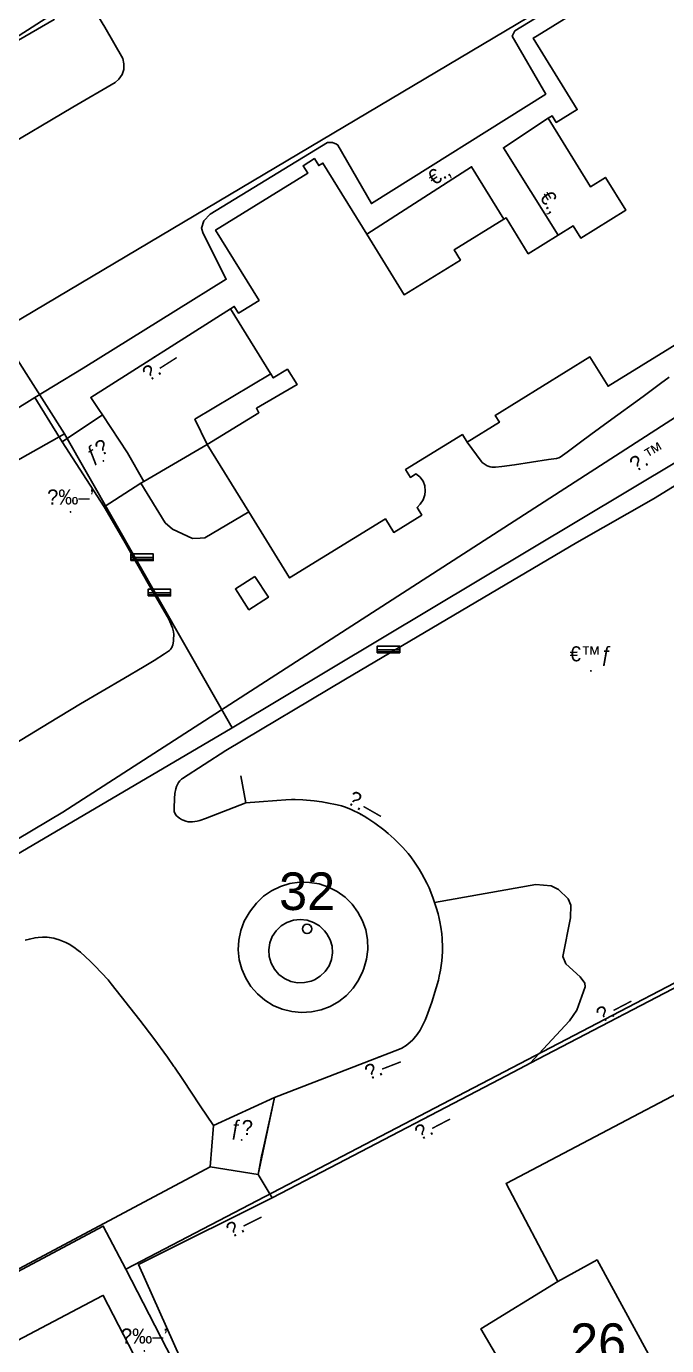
# Model space of a CAD drawing. Header units: metres. Extents: x 218299 to 220222, y 572714 to 574340.
# Drawn here: x 219365.7 to 219399.7, y 573869.8 to 573939.9 of the extents above; entities that cross this region are included whole.
import ezdxf
from ezdxf.enums import TextEntityAlignment as Align

# ---------------------------------------------------------------- set-up
doc = ezdxf.new("R2010")
doc.units = ezdxf.units.M
doc.header["$MEASUREMENT"] = 0
for name, color, linetype in [('1602', 44, 'Continuous'), ('1603', 44, 'Continuous'), ('A_POINTS', 2, 'Continuous'), ('M2200', 253, 'Continuous'), ('M2207', 253, 'Continuous'), ('M2401', 7, 'Continuous'), ('M2404', 7, 'Continuous'), ('M2407', 253, 'Continuous'), ('M2408', 253, 'Continuous'), ('M2412', 253, 'Continuous'), ('M2420', 253, 'Continuous'), ('M2602', 253, 'Continuous'), ('M2605', 253, 'Continuous'), ('M2804', 253, 'Continuous'), ('M2809', 253, 'Continuous'), ('M5202', 253, 'Continuous'), ('M5250', 253, 'Continuous')]:
    doc.layers.add(name, color=color, linetype=linetype)
doc.styles.add('HEBTXT', font='HEBTXT')
doc.styles.add('MAVAT_HEBTXT', font='HEBTXT')

# ---------------------------------------------------------------- blocks, each defined once
blk = doc.blocks.new('1603')
at = {"layer": 'A_POINTS'}
blk.add_circle((0, 0), 0.25, dxfattribs=at)
at = {"color": 0, "style": 'HEBTXT'}
blk.add_attdef('PARCEL_NUM', text='', height=2, dxfattribs=at).set_placement((0, 1), align=Align.CENTER)
at = {"color": 0, "style": 'HEBTXT', "flags": 1}
blk.add_attdef('LOT_NUM', text='', height=2, dxfattribs=at).set_placement((0, -2.5), align=Align.CENTER)
blk = doc.blocks.new('M2804')
blk.add_circle((0, 0), 0.025)
at = {"style": 'MAVAT_HEBTXT'}
blk.add_attdef('NAME', text='', height=0.8, dxfattribs=at).set_placement((0, 1.59), align=Align.MIDDLE)
blk = doc.blocks.new('M5202')
blk.add_lwpolyline([(-2, -0.53), (2, -0.53), (2, 0.67), (-2, 0.67)], close=True)
for points in [[(-2, 0), (2, 0)], [(-2, -0.33), (2, -0.33)]]:
    blk.add_lwpolyline(points)
at = {"style": 'MAVAT_HEBTXT', "flags": 1}
for tag, p in [('MARK', (0, 1.92)), ('HEIGHT', (0, -1.78)), ('NAME', (0, -4.35))]:
    blk.add_attdef(tag, text='', height=0.8, dxfattribs=at).set_placement(p, align=Align.MIDDLE)
blk = doc.blocks.new('M2407')
blk.add_circle((0, 0), 0.025)
at = {"style": 'MAVAT_HEBTXT'}
blk.add_attdef('NAME', text='', height=0.8, dxfattribs=at).set_placement((0, 1.59), align=Align.MIDDLE)
blk = doc.blocks.new('M2412')
blk.add_circle((0, 0), 0.025)
at = {"style": 'MAVAT_HEBTXT'}
blk.add_attdef('NAME', text='', height=0.8, dxfattribs=at).set_placement((0, 1.59), align=Align.MIDDLE)
blk = doc.blocks.new('M2602')
blk.add_circle((0, 0), 0.025)
at = {"style": 'MAVAT_HEBTXT'}
blk.add_attdef('NAME', text='', height=0.8, dxfattribs=at).set_placement((0, 1.59), align=Align.MIDDLE)
blk = doc.blocks.new('M2605')
blk.add_circle((0, 0), 0.025)
at = {"style": 'MAVAT_HEBTXT'}
blk.add_attdef('NAME', text='', height=0.8, dxfattribs=at).set_placement((0, 1.59), align=Align.MIDDLE)
blk = doc.blocks.new('M2809')
blk.add_circle((0, 0), 0.025)
at = {"style": 'MAVAT_HEBTXT'}
blk.add_attdef('NAME', text='', height=0.8, dxfattribs=at).set_placement((0, 1.59), align=Align.MIDDLE)
blk = doc.blocks.new('111')
at = {"layer": 'M2200'}
for points in [[(219401.611, 573923.88, 599.557), (219396.581, 573920.778, 599.872), (219395.619, 573922.338, 599.872), (219390.578, 573919.228, 599.347), (219390.803, 573918.864, 598.297), (219389.081, 573917.802, 598.297), (219389.081, 573917.802, 598.297), (219388.833, 573918.202, 599.347), (219385.813, 573916.339, 599.347), (219386.068, 573915.926, 599.347), (219386.364, 573916.109, 594.517), (219386.579, 573915.949, 594.454), (219386.742, 573915.732, 594.41), (219386.84, 573915.476, 594.389), (219386.864, 573915.201, 594.393), (219386.832, 573914.993, 594.412), (219386.747, 573914.733, 594.484), (219386.596, 573914.495, 594.519), (219386.426, 573914.327, 594.517), (219386.678, 573913.919, 594.517), (219385.185, 573912.999, 594.622), (219384.739, 573913.722, 599.347), (219379.648, 573910.582, 599.452), (219377.483, 573914.092, 599.504), (219375.274, 573917.673, 599.557), (219375.274, 573917.673, 599.557), (219378.013, 573919.362, 599.452), (219377.884, 573919.604, 598.507), (219380.055, 573920.869, 599.242), (219379.532, 573921.683, 599.347), (219378.78, 573921.219, 597.877), (219378.644, 573921.439, 597.877), (219378.637, 573921.45, 597.877), (219376.509, 573924.901, 597.877), (219376.509, 573924.901, 597.877), (219376.704, 573925.022, 597.877), (219376.925, 573924.665, 597.877), (219378.024, 573925.343, 597.772), (219375.716, 573929.085, 597.877), (219380.611, 573932.104, 598.087), (219380.363, 573932.506, 595.042), (219380.972, 573932.882, 595.042), (219381.201, 573932.511, 597.982), (219381.416, 573932.643, 597.982), (219383.747, 573928.864, 598.719), (219385.735, 573925.641, 599.347), (219388.729, 573927.488, 599.347), (219388.395, 573928.03, 599.347), (219391.038, 573929.66, 599.448), (219391.158, 573929.735, 599.452), (219392.336, 573927.826, 599.872), (219393.927, 573928.808, 599.803), (219394.727, 573929.301, 599.767), (219395.124, 573928.656, 599.767), (219397.518, 573930.132, 599.662), (219396.44, 573931.879, 599.872), (219395.641, 573931.386, 598.297), (219393.392, 573935.033, 598.402), (219393.392, 573935.033, 598.402), (219393.605, 573935.165, 598.402), (219393.827, 573934.805, 598.402), (219394.942, 573935.492, 598.192), (219392.599, 573939.29, 598.297), (219392.804, 573939.416, 598.248), (219398.42, 573942.88, 598.35)], [(219398.737, 573869.29, 603.959), (219395.996, 573874.311, 603.854), (219393.903, 573873.16, 603.915), (219393.903, 573873.16, 603.915), (219391.16, 573878.377, 603.967), (219406.384, 573886.382, 603.967), (219407.205, 573885.929, 603.967), (219409.59, 573881.392, 603.967), (219407.572, 573880.347, 603.906), (219410.239, 573875.294, 603.906), (219412.258, 573876.328, 603.862), (219414.966, 573871.177, 603.862), (219406.766, 573866.88, 603.931)]]:
    blk.add_polyline3d(points, dxfattribs=at)
at = {"layer": 'M2207'}
for points in [[(219383.543, 573889.664, 589.56), (219383.32, 573889.192, 589.532), (219383.028, 573888.759, 589.503), (219382.674, 573888.375, 589.476), (219382.265, 573888.05, 589.45), (219381.811, 573887.791, 589.425), (219381.323, 573887.605, 589.404), (219380.812, 573887.494, 589.385), (219380.29, 573887.463, 589.37), (219379.77, 573887.512, 589.359), (219379.262, 573887.639, 589.352), (219378.78, 573887.842, 589.35), (219378.335, 573888.116, 589.351), (219377.936, 573888.454, 589.357), (219377.594, 573888.849, 589.367), (219377.315, 573889.292, 589.381), (219377.107, 573889.771, 589.399), (219376.975, 573890.277, 589.42), (219376.921, 573890.797, 589.444), (219376.948, 573891.318, 589.469), (219377.053, 573891.83, 589.497), (219377.235, 573892.319, 589.525), (219377.49, 573892.775, 589.553), (219377.561, 573892.879, 589.56), (219377.882, 573893.29, 589.56), (219378.263, 573893.648, 589.56), (219378.693, 573893.943, 589.56), (219379.164, 573894.169, 589.56), (219379.663, 573894.32, 589.56), (219380.18, 573894.394, 589.56), (219380.702, 573894.388, 589.56), (219381.217, 573894.302, 589.56), (219381.712, 573894.139, 589.56), (219382.177, 573893.902, 589.56), (219382.601, 573893.597, 589.56), (219382.973, 573893.231, 589.56), (219383.284, 573892.812, 589.56), (219383.529, 573892.351, 589.56), (219383.7, 573891.858, 589.56), (219383.793, 573891.344, 589.56), (219383.807, 573890.822, 589.56), (219383.742, 573890.305, 589.56), (219383.598, 573889.803, 589.56)], [(219380.795, 573889.141, 589.35), (219380.439, 573889.056, 589.325), (219380.072, 573889.05, 589.305), (219379.712, 573889.124, 589.291), (219379.377, 573889.273, 589.283), (219379.082, 573889.492, 589.281), (219378.84, 573889.768, 589.286), (219378.664, 573890.09, 589.298), (219378.561, 573890.442, 589.316), (219378.537, 573890.808, 589.339), (219378.592, 573891.17, 589.365), (219378.724, 573891.511, 589.395), (219378.927, 573891.816, 589.426), (219379.192, 573892.069, 589.456), (219379.504, 573892.259, 589.486), (219379.851, 573892.377, 589.512), (219380.216, 573892.418, 589.534), (219380.58, 573892.378, 589.551), (219380.928, 573892.261, 589.562), (219381.243, 573892.072, 589.567), (219381.51, 573891.819, 589.564), (219381.634, 573891.653, 589.56), (219381.808, 573891.34, 589.505), (219381.91, 573890.996, 589.454), (219381.933, 573890.637, 589.409), (219381.876, 573890.281, 589.373), (219381.744, 573889.944, 589.347), (219381.541, 573889.644, 589.333), (219381.278, 573889.395, 589.33), (219380.967, 573889.208, 589.34)]]:
    blk.add_polyline3d(points, close=True, dxfattribs=at)
at = {"layer": 'M2401'}
for points in [[(219398.48, 573943.875, 595.067), (219391.624, 573939.673, 595.067), (219391.488, 573939.391, 595.067), (219393.268, 573936.318, 595.067), (219384.002, 573930.494, 595.067), (219382.216, 573933.603, 595.067), (219382.142, 573933.655, 595.067), (219381.924, 573933.746, 595.067), (219381.656, 573933.745, 595.067), (219375.426, 573929.92, 595.067), (219375.089, 573929.575, 595.067), (219374.965, 573929.175, 595.067), (219375.051, 573928.895, 595.067), (219376.277, 573926.463, 595.067), (219373.591, 573924.801, 595.067), (219368.674, 573921.743, 595.067), (219367.091, 573920.775, 595.067), (219366.1, 573920.169, 595.067), (219363.779, 573918.749, 595.067)], [(219360.326, 573867.464, 595.067), (219369.683, 573872.39, 595.067), (219369.742, 573872.421, 595.067), (219374.035, 573864.082, 595.067)], [(219368.042, 573942.81, 585.106), (219369.817, 573939.875, 585.106), (219370.776, 573938.203, 585.106), (219370.843, 573937.919, 585.106), (219370.83, 573937.628, 585.106), (219370.738, 573937.352, 585.106), (219370.576, 573937.11, 585.106), (219370.37, 573936.932, 585.106), (219368.131, 573935.622, 585.106), (219364.222, 573933.308, 585.106)]]:
    blk.add_polyline3d(points, dxfattribs=at)
at = {"layer": 'M2404'}
for points in [[(219374.035, 573864.082, 593.529), (219369.742, 573872.421, 593.529), (219369.683, 573872.39, 593.529), (219360.326, 573867.464, 593.529)], [(219363.779, 573918.749, 593.529), (219366.1, 573920.169, 593.529), (219367.091, 573920.775, 593.529), (219368.674, 573921.743, 593.529), (219373.591, 573924.801, 593.529), (219376.277, 573926.463, 593.529), (219375.051, 573928.895, 593.529), (219374.965, 573929.175, 593.529), (219375.089, 573929.575, 593.529), (219375.426, 573929.92, 593.529), (219381.656, 573933.745, 593.529), (219381.924, 573933.746, 593.529), (219382.142, 573933.655, 593.529), (219382.216, 573933.603, 593.529), (219384.002, 573930.494, 593.529), (219393.268, 573936.318, 593.529), (219391.488, 573939.391, 593.529), (219391.624, 573939.673, 593.529), (219398.48, 573943.875, 593.529)], [(219368.042, 573942.81, 585.106), (219369.817, 573939.875, 585.106), (219370.776, 573938.203, 585.106), (219370.843, 573937.919, 585.106), (219370.83, 573937.628, 585.106), (219370.738, 573937.352, 585.106), (219370.576, 573937.11, 585.106), (219370.37, 573936.932, 585.106), (219368.131, 573935.622, 585.106), (219364.222, 573933.308, 585.106)]]:
    blk.add_polyline3d(points, dxfattribs=at)
at = {"layer": 'M2407'}
for points in [[(219399.83, 573921.252, 587.573), (219399.367, 573920.913, 587.565), (219398.44, 573920.235, 587.565), (219396.585, 573918.879, 587.583), (219395.657, 573918.201, 587.573), (219395.118, 573917.802, 587.54), (219394.398, 573917.27, 587.48), (219394.026, 573917.005, 587.468), (219393.966, 573916.969, 587.468), (219393.835, 573916.926, 587.468), (219393.415, 573916.883, 587.468), (219391.603, 573916.6, 587.468), (219390.927, 573916.506, 587.468), (219390.589, 573916.47, 587.468), (219390.403, 573916.475, 587.468), (219390.319, 573916.49, 587.468), (219390.155, 573916.545, 587.468), (219390.04, 573916.605, 587.468), (219389.937, 573916.68, 587.468), (219389.891, 573916.722, 587.468), (219389.831, 573916.792, 587.468), (219389.081, 573917.802, 587.468)], [(219404.841, 573918.386, 587.573), (219399.004, 573914.793, 587.468), (219394.924, 573912.464, 587.363), (219382.628, 573905.189, 587.048), (219376.25, 573901.405, 586.943), (219373.95, 573899.906, 586.943), (219373.902, 573899.871, 586.943), (219373.816, 573899.791, 586.943), (219373.743, 573899.699, 586.943), (219373.702, 573899.631, 586.943), (219373.636, 573899.483, 586.943), (219373.598, 573899.364, 586.943), (219373.547, 573899.109, 586.943), (219373.522, 573898.844, 586.943), (219373.509, 573898.338, 586.943), (219373.517, 573898.158, 586.943), (219373.543, 573898.068, 586.943), (219373.595, 573897.979, 586.943), (219373.634, 573897.935, 586.943), (219373.797, 573897.795, 586.943), (219373.909, 573897.726, 586.943), (219373.985, 573897.689, 586.943), (219374.139, 573897.637, 586.943), (219374.257, 573897.615, 586.943), (219374.335, 573897.608, 586.943), (219374.492, 573897.608, 586.943), (219374.727, 573897.641, 586.943), (219374.881, 573897.68, 586.943), (219375.176, 573897.782, 586.943), (219377.33, 573898.622, 586.943)], [(219371.744, 573915.617, 586.943), (219373.036, 573913.511, 587.048), (219373.416, 573913.181, 587.048), (219374.49, 573912.686, 587.048), (219374.886, 573912.692, 587.048), (219375.142, 573912.709, 587.153), (219377.483, 573914.092, 587.153)], [(219369.797, 573914.358, 586.943), (219370.529, 573913.083, 586.969)], [(219370.529, 573913.083, 586.969), (219370.899, 573912.439, 586.982), (219372.367, 573909.88, 587.032), (219373.101, 573908.601, 587.048), (219373.219, 573908.379, 587.049), (219373.422, 573907.918, 587.048), (219373.445, 573907.853, 587.048), (219373.475, 573907.718, 587.048), (219373.487, 573907.58, 587.048), (219373.477, 573907.304, 587.048), (219373.469, 573907.21, 587.042), (219373.437, 573907.019, 587.004), (219373.39, 573906.885, 586.97), (219373.342, 573906.806, 586.952), (219373.312, 573906.771, 586.946), (219373.259, 573906.725, 586.943), (219372.992, 573906.541, 586.943), (219372.455, 573906.194, 586.943), (219371.916, 573905.868, 586.943), (219370.828, 573905.234, 586.943), (219368.539, 573903.887, 586.943), (219366.872, 573902.874, 586.925), (219363.541, 573900.844, 586.838)], [(219373.521, 573884.561, 586.734), (219373.499, 573884.594, 586.733), (219373.153, 573885.099, 586.719), (219372.435, 573886.092, 586.71), (219371.69, 573887.067, 586.716), (219370.16, 573888.995, 586.733), (219369.995, 573889.196, 586.733), (219369.652, 573889.584, 586.733), (219369.292, 573889.955, 586.733), (219369.044, 573890.197, 586.733), (219368.526, 573890.674, 586.733), (219368.412, 573890.77, 586.733), (219368.176, 573890.944, 586.733), (219367.926, 573891.094, 586.733), (219367.754, 573891.182, 586.733), (219367.394, 573891.335, 586.733), (219367.225, 573891.39, 586.733), (219367.109, 573891.419, 586.733), (219366.874, 573891.46, 586.733), (219366.755, 573891.471, 586.733), (219366.515, 573891.478, 586.733), (219366.275, 573891.463, 586.733), (219366.118, 573891.442, 586.733), (219365.811, 573891.374, 586.733), (219365.594, 573891.309, 586.73)], [(219375.603, 573881.456, 586.943), (219374.902, 573882.502, 586.865), (219373.967, 573883.897, 586.765), (219373.521, 573884.561, 586.734)], [(219393.903, 573873.16, 589.074), (219389.814, 573870.642, 589.074), (219392.524, 573866.024, 589.074)]]:
    blk.add_polyline3d(points, dxfattribs=at)
at = {"layer": 'M2408'}
blk.add_polyline3d([(219367.554, 573917.819, 585.29), (219366.1, 573920.169, 585.29)], dxfattribs=at)
at = {"layer": 'M2412'}
for points in [[(219371.901, 573915.718, 586.918), (219371.744, 573915.617, 586.918), (219369.797, 573914.358, 586.918), (219369.797, 573914.358, 586.918), (219367.554, 573917.819, 585.343), (219367.554, 573917.819, 585.343), (219369.692, 573919.25, 585.343), (219369.692, 573919.25, 585.343), (219371.025, 573917.241, 585.658), (219371.025, 573917.241, 585.658)], [(219377.984, 573878.847, 587.6), (219375.424, 573879.264, 587.975), (219375.603, 573881.456, 586.865), (219378.837, 573882.941, 586.865)]]:
    blk.add_polyline3d(points, close=True, dxfattribs=at)
at = {"layer": 'M2420'}
blk.add_lwpolyline([(219316.036, 573867.423), (219367.59, 573898.12), (219408.3, 573924.38), (219456.91, 573949.88), (219513.91, 573985.19), (219526.5, 573988.31), (219573, 574012.19), (219574.5, 574016.38)], dxfattribs=at)
at = {"layer": 'M2602'}
for points in [[(219393.392, 573935.033, 586.014), (219391.015, 573933.46, 586.014), (219393.927, 573928.808, 586.014)], [(219391.038, 573929.66, 586.014), (219389.326, 573932.453, 586.014), (219383.747, 573928.864, 586.014)], [(219375.274, 573917.673, 586.498), (219374.615, 573919.02, 586.498), (219378.644, 573921.439, 586.498)]]:
    blk.add_polyline3d(points, dxfattribs=at)
at = {"layer": 'M2605'}
for points in [[(219368.699, 573945.763, 585.483), (219365.029, 573943.548, 585.448), (219365.029, 573943.548, 585.448), (219365.029, 573943.548, 585.448), (219367.129, 573940.278, 585.448), (219363.658, 573938.274, 585.238), (219362.625, 573938.905, 584.818), (219362.625, 573938.905, 584.818), (219361.83, 573939.92, 584.188)], [(219376.509, 573924.901, 585.973), (219369.075, 573920.178, 585.973), (219369.503, 573919.533, 585.973)], [(219369.503, 573919.533, 585.973), (219369.692, 573919.25, 585.973), (219371.025, 573917.241, 585.883)], [(219371.901, 573915.718, 587.023), (219375.274, 573917.673, 587.023)], [(219377.064, 573900.055, 587.338), (219377.33, 573898.622, 587.338)], [(219377.33, 573898.622, 587.338), (219378.035, 573898.673, 587.415), (219378.976, 573898.74, 587.515), (219379.447, 573898.774, 587.548), (219379.749, 573898.789, 587.56), (219379.95, 573898.792, 587.564), (219380.354, 573898.782, 587.568), (219380.96, 573898.731, 587.562), (219381.364, 573898.674, 587.556), (219381.633, 573898.627, 587.552), (219382.171, 573898.515, 587.548), (219382.414, 573898.451, 587.548), (219382.572, 573898.4, 587.548), (219382.879, 573898.282, 587.548), (219383.029, 573898.215, 587.548), (219383.323, 573898.067, 587.548), (219383.611, 573897.901, 587.548), (219383.801, 573897.783, 587.548), (219384.179, 573897.529, 587.548), (219384.659, 573897.175, 587.548), (219384.885, 573896.993, 587.548), (219385.208, 573896.709, 587.548), (219385.514, 573896.408, 587.548), (219385.662, 573896.251, 587.548), (219385.948, 573895.917, 587.548), (219386.087, 573895.74, 587.548), (219386.292, 573895.46, 587.548), (219386.535, 573895.093, 587.548), (219386.683, 573894.846, 587.548), (219386.948, 573894.345, 587.548), (219387.065, 573894.092, 587.548), (219387.271, 573893.579, 587.548), (219387.356, 573893.323, 587.548)], [(219387.356, 573893.323, 587.548), (219387.443, 573893.059, 587.548), (219387.539, 573892.709, 587.548), (219387.596, 573892.474, 587.548), (219387.598, 573892.462, 587.548), (219387.635, 573892.284, 587.548)], [(219387.635, 573892.284, 587.548), (219387.693, 573891.999, 587.548), (219387.746, 573891.647, 587.548), (219387.768, 573891.41, 587.548), (219387.785, 573890.932, 587.548), (219387.78, 573890.691, 587.548), (219387.743, 573890.208, 587.548), (219387.672, 573889.725, 587.548), (219387.608, 573889.405, 587.548), (219387.557, 573889.193, 587.548), (219387.438, 573888.772, 587.548), (219387.202, 573888.013, 587.548), (219387.073, 573887.626, 587.548), (219386.93, 573887.245, 587.548), (219386.852, 573887.059, 587.548), (219386.68, 573886.702, 587.548), (219386.585, 573886.533, 587.548), (219386.429, 573886.294, 587.548), (219386.276, 573886.099, 587.548), (219386.194, 573886.008, 587.548), (219386.064, 573885.881, 587.548), (219385.85, 573885.714, 587.548), (219385.613, 573885.579, 587.548), (219385.486, 573885.523, 587.548), (219378.837, 573882.941, 587.548), (219378.837, 573882.941, 587.548), (219378.27, 573880.351, 587.757)], [(219392.205, 573884.647, 589.224), (219392.44, 573884.769, 589.23), (219402.1, 573889.811, 589.499)], [(219381.796, 573879.213, 588.934), (219390.411, 573883.71, 589.174), (219392.205, 573884.647, 589.224)], [(219378.27, 573880.351, 587.757), (219378.156, 573879.83, 587.799), (219377.984, 573878.847, 587.799), (219377.984, 573878.847, 587.799), (219377.984, 573878.847, 587.799), (219378.723, 573877.609, 587.758)], [(219372.153, 573874.33, 589.625), (219378.723, 573877.609, 588.849), (219381.796, 573879.213, 588.934)], [(219372.733, 573877.829, 588.053), (219374.924, 573878.998, 587.99)], [(219374.924, 573878.998, 587.99), (219375.424, 573879.264, 587.975)], [(219355.305, 573868.509, 588.252), (219361.244, 573871.703, 588.388), (219372.733, 573877.829, 588.053)], [(219378.874, 573858.5, 589.899), (219376.895, 573862.247, 589.899), (219371.612, 573874.059, 589.689), (219372.153, 573874.33, 589.625)]]:
    blk.add_polyline3d(points, dxfattribs=at)
at = {"layer": 'M2809'}
blk.add_polyline3d([(219402.1, 573889.811, 589.499), (219392.44, 573884.769, 589.23), (219394.527, 573887.031, 589.23), (219394.918, 573887.589, 589.176), (219395.356, 573888.835, 589.02), (219395.344, 573889.019, 589.02), (219395.099, 573889.365, 589.02), (219394.342, 573890.056, 589.02), (219394.182, 573890.454, 589.02), (219394.585, 573892.495, 589.02), (219394.603, 573893.173, 588.898), (219394.453, 573893.508, 588.81), (219393.939, 573894.005, 588.662), (219393.557, 573894.202, 588.56), (219392.742, 573894.273, 588.39), (219387.356, 573893.323, 587.548), (219387.271, 573893.579, 587.548), (219387.065, 573894.092, 587.548), (219386.948, 573894.345, 587.548), (219386.683, 573894.846, 587.548), (219386.535, 573895.093, 587.548), (219386.292, 573895.46, 587.548), (219386.087, 573895.74, 587.548), (219385.948, 573895.917, 587.548), (219385.662, 573896.251, 587.548), (219385.514, 573896.408, 587.548), (219385.208, 573896.709, 587.548), (219384.885, 573896.993, 587.548), (219384.659, 573897.175, 587.548), (219384.179, 573897.529, 587.548), (219383.801, 573897.783, 587.548), (219383.611, 573897.901, 587.548), (219383.323, 573898.067, 587.548), (219383.029, 573898.215, 587.548), (219382.879, 573898.282, 587.548), (219382.572, 573898.4, 587.548), (219382.414, 573898.451, 587.548), (219382.171, 573898.515, 587.548), (219381.633, 573898.627, 587.552), (219381.364, 573898.674, 587.556), (219380.96, 573898.731, 587.562), (219380.354, 573898.782, 587.568), (219379.95, 573898.792, 587.564), (219379.749, 573898.789, 587.56), (219379.447, 573898.774, 587.548), (219378.976, 573898.74, 587.515), (219378.035, 573898.673, 587.415), (219377.33, 573898.622, 587.338), (219377.33, 573898.622, 586.943), (219375.176, 573897.782, 586.943), (219374.881, 573897.68, 586.943), (219374.727, 573897.641, 586.943), (219374.492, 573897.608, 586.943), (219374.335, 573897.608, 586.943), (219374.257, 573897.615, 586.943), (219374.139, 573897.637, 586.943), (219373.985, 573897.689, 586.943), (219373.909, 573897.726, 586.943), (219373.797, 573897.795, 586.943), (219373.634, 573897.935, 586.943), (219373.595, 573897.979, 586.943), (219373.543, 573898.068, 586.943), (219373.517, 573898.158, 586.943), (219373.509, 573898.338, 586.943), (219373.522, 573898.844, 586.943), (219373.547, 573899.109, 586.943), (219373.598, 573899.364, 586.943), (219373.636, 573899.483, 586.943), (219373.702, 573899.631, 586.943), (219373.743, 573899.699, 586.943), (219373.816, 573899.791, 586.943), (219373.902, 573899.871, 586.943), (219373.95, 573899.906, 586.943), (219376.25, 573901.405, 586.943), (219382.628, 573905.189, 587.048), (219394.924, 573912.464, 587.363), (219399.004, 573914.793, 587.468), (219404.841, 573918.386, 587.573)], dxfattribs=at)
at = {"layer": 'M5250'}
blk.add_polyline3d([(219377.803, 573910.665, 586.974), (219378.518, 573909.554, 586.974), (219377.482, 573908.887, 586.974), (219376.767, 573909.998, 586.974), (219377.803, 573910.665, 586.974)], dxfattribs=at)
at = {"layer": 'M2407'}
ref = blk.add_blockref('M2407', (219399.951, 573915.376), dxfattribs=dict(at, xscale=0.5, yscale=0.5, zscale=0.5))
ref.add_attrib('NAME', '\x8e.™', dxfattribs={"layer": '0', "height": 0.8, "rotation": 30.61187, "style": 'MAVAT_HEBTXT'}).set_placement((219398.669, 573917.032), align=Align.MIDDLE)
at = {"layer": 'M2412'}
ref = blk.add_blockref('M2412', (219369.747, 573916.803), dxfattribs=dict(at, xscale=0.5, yscale=0.5, zscale=0.5))
ref.add_attrib('NAME', 'ƒ\x8e', dxfattribs={"layer": '0', "height": 0.8, "rotation": 31.13099, "style": 'MAVAT_HEBTXT'}).set_placement((219369.463, 573917.273), align=Align.MIDDLE)
ref = blk.add_blockref('M2412', (219377.108, 573880.687), dxfattribs=dict(at, xscale=0.5, yscale=0.5, zscale=0.5))
ref.add_attrib('NAME', 'ƒ\x8e', dxfattribs={"layer": '0', "height": 0.8, "style": 'MAVAT_HEBTXT'}).set_placement((219377.108, 573881.237), align=Align.MIDDLE)
at = {"layer": 'M2602'}
ref = blk.add_blockref('M2602', (219387.914, 573931.544), dxfattribs=dict(at, xscale=0.5, yscale=0.5, zscale=0.5))
ref.add_attrib('NAME', '€.‚', dxfattribs={"layer": '0', "height": 0.8, "rotation": 32.74916, "style": 'MAVAT_HEBTXT'}).set_placement((219387.616, 573932.007), align=Align.MIDDLE)
ref = blk.add_blockref('M2602', (219393.02, 573930.258), dxfattribs=dict(at, xscale=0.5, yscale=0.5, zscale=0.5))
ref.add_attrib('NAME', '€.‚', dxfattribs={"layer": '0', "height": 0.8, "rotation": 302.04321, "style": 'MAVAT_HEBTXT'}).set_placement((219393.486, 573930.55), align=Align.MIDDLE)
at = {"layer": 'M2605'}
ref = blk.add_blockref('M2605', (219372.465, 573922.332), dxfattribs=dict(at, xscale=0.5, yscale=0.5, zscale=0.5))
ref.add_attrib('NAME', '\x9a.—', dxfattribs={"layer": '0', "height": 0.8, "rotation": 32.42878, "style": 'MAVAT_HEBTXT'}).set_placement((219372.76, 573921.868), align=Align.MIDDLE)
ref = blk.add_blockref('M2605', (219383.436, 573898.002), dxfattribs=dict(at, xscale=0.5, yscale=0.5, zscale=0.5))
ref.add_attrib('NAME', '\x9a.—', dxfattribs={"layer": '0', "height": 0.8, "rotation": 330.13928, "style": 'MAVAT_HEBTXT'}).set_placement((219383.71, 573898.479), align=Align.MIDDLE)
ref = blk.add_blockref('M2605', (219397.152, 573887.229), dxfattribs=dict(at, xscale=0.5, yscale=0.5, zscale=0.5))
ref.add_attrib('NAME', '\x9a.—', dxfattribs={"layer": '0', "height": 0.8, "rotation": 27.56411, "style": 'MAVAT_HEBTXT'}).set_placement((219396.898, 573887.716), align=Align.MIDDLE)
ref = blk.add_blockref('M2605', (219384.408, 573885.105), dxfattribs=dict(at, xscale=0.5, yscale=0.5, zscale=0.5))
ref.add_attrib('NAME', '\x9a.—', dxfattribs={"layer": '0', "height": 0.8, "rotation": 21.22574, "style": 'MAVAT_HEBTXT'}).set_placement((219384.608, 573884.592), align=Align.MIDDLE)
ref = blk.add_blockref('M2605', (219387.001, 573881.93), dxfattribs=dict(at, xscale=0.5, yscale=0.5, zscale=0.5))
ref.add_attrib('NAME', '\x9a.—', dxfattribs={"layer": '0', "height": 0.8, "rotation": 27.56411, "style": 'MAVAT_HEBTXT'}).set_placement((219387.255, 573881.442), align=Align.MIDDLE)
ref = blk.add_blockref('M2605', (219376.981, 573876.739), dxfattribs=dict(at, xscale=0.5, yscale=0.5, zscale=0.5))
ref.add_attrib('NAME', '\x9a.—', dxfattribs={"layer": '0', "height": 0.8, "rotation": 26.52648, "style": 'MAVAT_HEBTXT'}).set_placement((219377.227, 573876.247), align=Align.MIDDLE)
at = {"layer": 'M2804'}
ref = blk.add_blockref('M2804', (219368.006, 573914.091, 593.679), dxfattribs=dict(at, xscale=0.5, yscale=0.5, zscale=0.5))
ref.add_attrib('NAME', '\x8d‰–’', dxfattribs={"layer": '0', "height": 0.8, "style": 'MAVAT_HEBTXT'}).set_placement((219368.006, 573914.887, 593.679), align=Align.MIDDLE)
ref = blk.add_blockref('M2804', (219371.931, 573869.466, 606.404), dxfattribs=dict(at, xscale=0.5, yscale=0.5, zscale=0.5))
ref.add_attrib('NAME', '\x8d‰–’', dxfattribs={"layer": '0', "height": 0.8, "style": 'MAVAT_HEBTXT'}).set_placement((219371.931, 573870.262, 606.404), align=Align.MIDDLE)
at = {"layer": 'M2809'}
ref = blk.add_blockref('M2809', (219395.67, 573905.637, 587.824), dxfattribs=dict(at, xscale=0.5, yscale=0.5, zscale=0.5))
ref.add_attrib('NAME', '€™ƒ', dxfattribs={"layer": '0', "height": 0.8, "style": 'MAVAT_HEBTXT'}).set_placement((219395.67, 573906.433, 587.824), align=Align.MIDDLE)
at = {"layer": 'M5202', "xscale": 0.3, "yscale": 0.3, "zscale": 0.3}
for p in [(219371.801, 573911.661, 586.959), (219372.725, 573909.779, 586.959), (219384.907, 573906.757, 587.18)]:
    blk.add_blockref('M5202', p, dxfattribs=at)

msp = doc.modelspace()

# ---------------------------------------------------------------- linework, layer by layer
at = {"layer": '1602'}
for points in [[(219489.3996, 573960.6283), (219446.8683, 573938.5637), (219447.1858, 573937.8498), (219440.0634, 573934.9535), (219450.0445, 573914.9239), (219448.0608, 573913.9714), (219407.91, 573893.0974), (219370.9332, 573873.8108), (219369.7427, 573876.1111), (219351.7304, 573866.5075), (219324.4681, 573851.2625), (219324.4383, 573851.317), (219315.0911, 573871.5327), (219349.8834, 573892.56), (219353.8176, 573889.283), (219356.9092, 573891.0273), (219376.6031, 573902.6106), (219437.3039, 573938.9762), (219497.3748, 573975.3068)], [(219425.3618, 573960.0569), (219364.1995, 573923.6808), (219367.6831, 573918.2459), (219347.6799, 573906.9652), (219343.6331, 573904.5843), (219336.044, 573916.5969), (219323.3469, 573936.8344), (219310.4589, 573957.5689)], [(219335.7477, 573956.2497), (219347.2667, 573935.5359), (219349.4669, 573933.0948), (219354.1589, 573931.649), (219359.0263, 573932.4428), (219364.4442, 573935.8791), (219362.9299, 573937.9457), (219366.8933, 573940.4827)], [(219366.8933, 573940.4827), (219362.9299, 573937.9457), (219364.4442, 573935.8791), (219359.0263, 573932.4428), (219354.1589, 573931.649), (219349.4669, 573933.0948), (219347.2667, 573935.5359), (219335.7477, 573956.2497)]]:
    msp.add_lwpolyline(points, dxfattribs=at)
for points in [[(219376.6031, 573902.6106), (219367.6831, 573918.2459), (219364.1995, 573923.6808), (219425.3618, 573960.0569), (219437.3039, 573938.9762)], [(219356.9092, 573891.0273), (219347.6799, 573906.9652), (219367.6831, 573918.2459), (219376.6031, 573902.6106)], [(219403.9453, 573858.5875), (219407.1994, 573852.1626), (219386.4892, 573841.4477), (219375.7789, 573861.7882), (219376.8094, 573862.4225), (219370.9332, 573873.8108), (219407.91, 573893.0974), (219421.995, 573866.4756), (219409.1032, 573859.6995), (219408.5476, 573860.81)], [(219397.7397, 573829.4439), (219394.0307, 573827.6341), (219393.4757, 573828.2531), (219387.2964, 573824.9654), (219386.6418, 573826.2992), (219375.7226, 573820.6709), (219351.7304, 573866.5075), (219369.7427, 573876.1111), (219370.9332, 573873.8108), (219376.8094, 573862.4225), (219375.7789, 573861.7882), (219386.4892, 573841.4477), (219407.1994, 573852.1626), (219403.9453, 573858.5875), (219408.5476, 573860.81), (219409.1032, 573859.6995), (219421.995, 573866.4756), (219439.0563, 573875.0423), (219447.9132, 573858.3114), (219449.9242, 573857.3257), (219397.6802, 573830.1494)]]:
    msp.add_lwpolyline(points, close=True, dxfattribs=at)

# ---------------------------------------------------------------- block references
msp.add_blockref('111', (0, 0))
at = {"layer": '1603'}
for p, values in [((219380.5788, 573891.9172), {'PARCEL_NUM': '32'}), ((219396.0525, 573867.9326), {'PARCEL_NUM': '26'})]:
    msp.add_blockref('1603', p, dxfattribs=at).add_auto_attribs(values)

doc.saveas('drawing.dxf')
